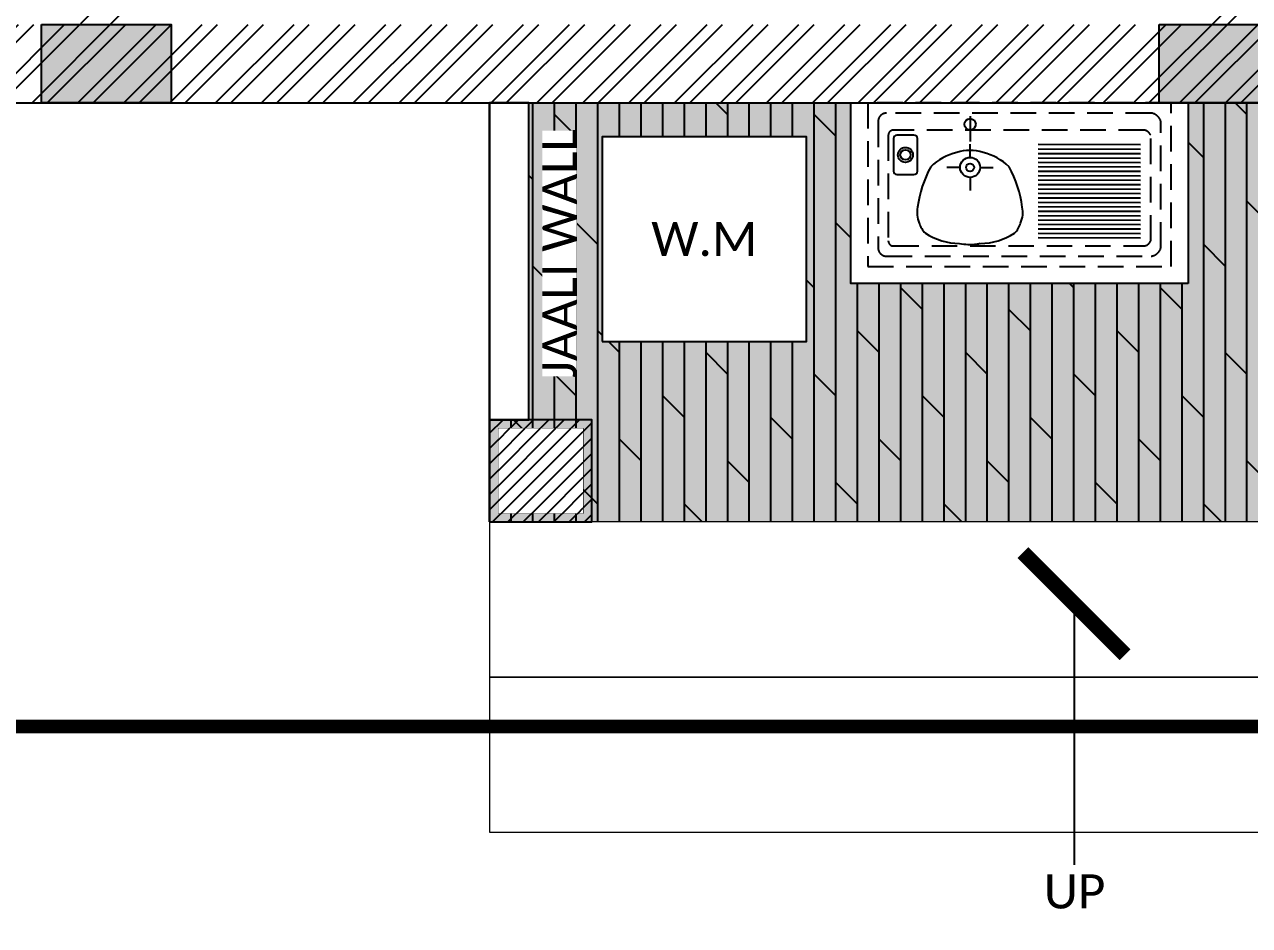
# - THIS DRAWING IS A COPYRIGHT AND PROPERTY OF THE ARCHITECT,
# Model space of a CAD drawing. Header units: millimetres. Extents: x -2842 to 18480, y -2414 to 14540.
# Drawn here: x 4830 to 8425, y -2414 to 230 of the extents above; entities that cross this region are included whole.
import ezdxf

# ---------------------------------------------------------------- set-up
doc = ezdxf.new("R2010")
doc.units = ezdxf.units.MM
doc.header["$LTSCALE"] = 150
doc.set_wipeout_variables(frame=1)
doc.linetypes.add('DASHED', pattern=[0.75, 0.5, -0.25])
for name, color, linetype in [('ad-Arrow', 32, 'Continuous'), ('ad-Column', 3, 'Continuous'), ('ad-Column Hatch', 125, 'Continuous'), ('ad-Elevation 10', 8, 'Continuous'), ('ad-Furniture', 8, 'Continuous'), ('ad-MS Columns', 1, 'Continuous'), ('ad-RCC', 3, 'Continuous'), ('ad-RCC Hatch', 125, 'Continuous'), ('ad-Text main', 7, 'Continuous'), ('ad-Wall', 240, 'Continuous'), ('ad-Wall hatch', 8, 'Continuous')]:
    doc.layers.add(name, color=color, linetype=linetype)
doc.layers.add('ad-Primary Roof', color=5, linetype='Continuous', true_color=0x0000ff)
doc.layers.add('ad-Verandah', color=7, linetype='Continuous', true_color=0xa57c52)
doc.styles.add('6 U T S R N_Corridor-Basement$0$Standard', font='arial.ttf')
doc.styles.get("Standard").update_dxf_attribs({"font": 'calibril.ttf'})
doc.dimstyles.new('A-100-DIM-INT (MM-FT)', dxfattribs={"dimscale": 50, "dimtxt": 2.4, "dimasz": 1, "dimexe": 5, "dimexo": 100, "dimgap": 1, "dimtad": 0, "dimdec": 0, "dimdsep": 46, "dimtxsty": 'Standard', "dimblk": 'ARCHTICK', "dimcen": 0.025, "dimse1": 1, "dimse2": 1, "dimclrd": 256, "dimclre": 256, "dimclrt": 256, "dimazin": 2, "dimtfac": 1, "dimtdec": 0, "dimtix": 1, "dimtmove": 2, "dimatfit": 3, "dimldrblk": 'ARCHTICK', "dimfxl": 1, "dimtolj": 1, "dimtzin": 0, "dimarcsym": 0})

# ---------------------------------------------------------------- blocks, each defined once
blk = doc.blocks.new('_ArchTick')
at = {"color": 0, "linetype": 'ByBlock', "const_width": 0.15}
blk.add_lwpolyline([(-0.5, -0.5), (0.5, 0.5)], dxfattribs=at)
blk = doc.blocks.new('6 BCDFGHJKX_Typical Floor plan$0$zw$6679')
blk.add_wipeout([(-3.637978807091713e-12, -2.9558577807620168e-12), (990, -1.7053025658242404e-11), (989.999999999993, -529.6139606443321), (-3.637978807091713e-12, -529.6139606443321)])
at = {"color": 0}
for p, q in [((350.00000000004, -39.07931570822257), (350.00000000004, -113.5507767669042)), ((350.00000000004, -160.0514022113057), (350.00000000004, -121.300869646002)), ((850.0000000000109, -122.9448535306437), (550.0235689938418, -122.2872190748603)), ((550.0235689938418, -135.2745281556126), (850.0000000000109, -135.9086440161773)), ((550.0235689938418, -148.2618372362631), (850.0000000000109, -148.895953096915)), ((550.0235689938418, -161.2256277218694), (850.0000000000109, -161.8831940077653)), ((550.0235689938418, -174.2129368025489), (850.0000000000109, -174.870503088503)), ((320.6670627935491, -189.360888992509), (281.9283236107403, -189.360888992509)), ((379.3564558016405, -189.360888992509), (418.0717445591799, -189.360888992509)), ((550.0235689938418, -187.2002458832721), (850.0000000000109, -187.8578121691826)), ((550.0235689938418, -200.1874867941369), (850.0000000000109, -200.8451212499058)), ((550.0235689938418, -213.1747958748601), (850.0000000000109, -213.8324303305853)), ((350.00000000004, -218.6938261989999), (350.00000000004, -257.4443587643036)), ((550.0235689938418, -226.1621049556124), (850.0000000000109, -226.8196712414938)), ((550.0235689938418, -239.1494140362629), (850.0000000000109, -239.7835298969003)), ((550.0235689938418, -252.1132045218692), (850.0000000000109, -252.7707708077651)), ((550.0235689938418, -265.1005136025487), (850.0000000000109, -265.7580798884883)), ((550.0235689938418, -278.4738620388962), (850.0000000000109, -279.1314283247921)), ((550.0235689938418, -291.4611029497464), (850.0000000000109, -292.0952188103984)), ((550.0235689938418, -304.4484120304842), (850.0000000000109, -305.106046486253)), ((550.0235689938418, -317.4357211111492), (850.0000000000109, -318.0698369718011)), ((550.0235689938418, -330.4230301918869), (850.0000000000109, -331.0571460525389)), ((550.0235689938418, -343.3868206774932), (850.0000000000109, -344.0443869633891)), ((550.0235689938418, -356.3975801834895), (850.0000000000109, -357.0316960441123)), ((550.0235689938418, -369.361438838896), (850.0000000000109, -370.0190051247919)), ((550.0235689938418, -382.3486797497462), (850.0000000000109, -383.0063142055151)), ((550.0235689938418, -395.3359888304985), (850.0000000000109, -395.9701046910632))]:
    blk.add_line(p, q, dxfattribs=at)
blk.add_lwpolyline([(989.9999999999964, -529.6139606443321), (0, -529.6139606443321), (0, 0), (990.0000000000036, 0)], close=True)
at = {"color": 0, "linetype": 'DASHED'}
blk.add_lwpolyline([(940, -479.9999999999418), (940, 0), (50.00000000001091, 0), (50.00000000001091, -479.9999999999418)], close=True, dxfattribs=at)
for points in [[(909.9999999999964, -424.9999999999854), (909.9999999999964, -55.00000000004366, 0.313965097134135), (881.0000000000109, -29.99999999998545), (104.9999999999964, -29.99999999998545, 0.4142135623728393), (79.99999999999636, -55.00000000004366), (79.99999999999636, -424.9999999999854, 0.414213562372754), (105.0000000000073, -449.9999999999709), (881, -450.0000000000146, 0.3139650971335521)], [(879.9999999999964, -404.9999999999709), (879.9999999999964, -95, 0.2599598373005754), (860.9999999999964, -80), (125, -79.99999999998545, 0.4142135623725268), (109.9999999999891, -95), (109.9999999999891, -404.9999999999709, 0.414213562373095), (125, -419.9999999999563), (860.9999999999964, -419.9999999999563, 0.2599598372999784)]]:
    blk.add_lwpolyline(points, format="xyb", close=True, dxfattribs=at)
at = {"color": 0}
blk.add_lwpolyline([(125, -104.9999999999854), (124.9999999999891, -200.237947124755, 0.4142135623724557), (134.9999999999964, -210.2379471247405), (185.387501952333, -210.2379471247405, 0.4142135623724556), (195.3875019523475, -200.237947124755), (195.3875019523475, -104.9999999999563, 0.4142135623724559), (185.387501952333, -95), (134.9999999999964, -95, 0.4142135623724558)], format="xyb", close=True, dxfattribs=at)
for centre, radius in [((349.994137393729, -62.56450761746964), 16.51591638849513), ((160.1937509761701, -152.6189735623921), 21.99999999999999), ((160.1937509761701, -152.6189735623921), 14.99999999999999), ((349.9941373937108, -189.360888992509), 29.32707460016236), ((350.00000000004, -189.360888992509), 11.73087074196952)]:
    blk.add_circle(centre, radius, dxfattribs=at)
for points in [[(388.0694770352093, -145.4201251049526), (362.9403546174253, -137.8813883796101), (336.143785758828, -137.8813883796101), (311.0029207604894, -145.4436102660693)], [(311.0029207604894, -145.4201251049526), (282.1748854634352, -152.3482476407225), (255.7540791830506, -166.9325327074621), (234.5704638364805, -187.693415153597)], [(464.5136765397983, -187.693415153597), (443.3300611932318, -166.9560178686224), (416.9092549128254, -152.3482476407225), (388.0694770352093, -145.4201251049526)], [(234.5939489975899, -187.693415153597), (214.2557994519848, -224.4007220124622), (201.1158517952099, -264.6308030420769), (195.8551757002679, -306.2465085788135)], [(503.2407072565511, -306.2465085788135), (497.9800311616382, -264.6308030420769), (484.8400835048196, -224.4007220124622), (464.5136765397983, -187.693415153597)], [(195.8669182808262, -306.2465085788135), (192.6729363660525, -321.8876258967794), (194.4460660319855, -338.1628425655217), (200.93971308666, -352.7471276323195)], [(498.1796550312865, -352.7706127934216), (504.6733020859974, -338.1628425655217), (506.4581743324707, -321.8876258967794), (503.2524498371313, -306.2465085788135)], [(200.9279705061017, -352.7706127934216), (204.2746059682759, -364.0669753008551), (210.3924904447558, -374.3299907182081), (218.7532078099284, -382.6437377611292)], [(480.3426751468905, -382.6437377611292), (488.6916499314793, -374.3299907182081), (494.8330195691051, -364.0669753008842), (498.1679124507209, -352.7706127934216)], [(218.7649503905086, -382.6437377611292), (248.8846695501379, -401.431866671599), (283.4665693260249, -411.8592782169435), (318.9409052251503, -412.8691401458636)], [(380.1784628928035, -412.8691401458636), (415.6527987919508, -411.8592782169435), (450.2346985678087, -401.431866671599), (480.3426751468905, -382.6437377611292)], [(318.9409052251503, -412.8691401458636), (335.3922606024025, -415.6169039990491), (352.1254379133279, -416.1570627052715), (368.7059616768311, -414.4191607810062)], [(368.7059616768311, -414.4191607810062), (372.4753300394914, -413.7850614302588), (376.2094706604621, -412.9395956292865), (379.8966409591449, -411.906248539206)]]:
    blk.add_open_spline(points, degree=3, dxfattribs=at)
blk = doc.blocks.new('zw$3FE3')
blk.add_wipeout([(-300, -299.9999999998836), (-300, 300.0000000001164), (300, 300.0000000001164), (300, -299.9999999998836)])
at = {"layer": 'ad-Furniture'}
blk.add_lwpolyline([(-300, -299.9999999998836), (300, -299.9999999998836), (300, 300.0000000001164), (-300, 300.0000000001164)], close=True, dxfattribs=at)
at = {"layer": 'ad-Furniture', "insert": (0, 0), "char_height": 100, "width": 393.1885680647392, "attachment_point": 5, "bg_fill": 2}
blk.add_mtext('\\pxqc;W.M', dxfattribs=at)
blk = doc.blocks.new('zw$B45')
at = {"layer": 'ad-Elevation 10', "insert": (205.5995544110201, -442.0436756277457, 1.841767584120231e-06), "char_height": 100, "width": 720.0700918301496, "attachment_point": 5, "rotation": 89.99999999999999, "style": '6 U T S R N_Corridor-Basement$0$Standard', "bg_fill": 3, "box_fill_scale": 1, "bg_fill_color": 257, "bg_fill_transparency": 0}
blk.add_mtext('{\\fCalibri Light|b0|i0|c0|p34;JAALI WALL}', dxfattribs=at)
blk.add_wipeout([(4.065441316924989e-10, -8.267306839115918e-10), (115.00000000035828, -8.267306839115918e-10), (115.00000000035084, -930.0000000002266), (5.899210009374656e-10, -930.0000000002265)])
at = {"layer": 'ad-Elevation 10'}
blk.add_lwpolyline([(115.0000000003511, -930.0000000002266), (115.0000000003511, -1.354010237264436e-10), (3.510649548843503e-10, -1.354010237264436e-10), (3.510649548843503e-10, -930.0000000002265)], close=True, dxfattribs=at)
blk = doc.blocks.new('zw$66EE')
at = {"layer": 'ad-Furniture'}
for name, p in [('6 BCDFGHJKX_Typical Floor plan$0$zw$6679', (7255.000000000175, 1.13686837721616e-13)), ('zw$B45', (6195.000000000175, 1.164153218269348e-10)), ('zw$3FE3', (6824.999999999886, -399.9999999999984))]:
    blk.add_blockref(name, p, dxfattribs=at)
blk = doc.blocks.new('zw$6266')
at = {"layer": 'ad-Wall hatch', "transparency": 33554610}
h = blk.add_hatch(dxfattribs=at)
h.set_pattern_fill('ANSI32', color=256, scale=10)
h.set_pattern_definition([(45, (388744.3338098577, 102900.034549268), (-67.35192090801866, 67.35192090801866), []), (45, (388789.2351098577, 102900.034549268), (-67.35192090801866, 67.35192090801866), [])])
h.paths.add_polyline_path([(229.9999999997945, 8875.000000000116), (229.9999999997945, 9105.000000000116), (-2.055458026006818e-10, 9105.000000000116), (-2.055458026006818e-10, 8645.000000000116), (2829.999999999794, 8645.000000000116), (2829.999999999794, 4745.000000000102), (-2.055458026006818e-10, 4745.000000000102), (-2.037268131971359e-10, 1.164153218269348e-10), (9239.999999999796, 1.164153218269348e-10), (9239.999999999796, 230.0000000001164), (8539.999999999796, 230.0000000001164), (8539.999999999796, 4745.000000000116), (4779.999999999794, 4745.000000000102), (4779.999999999794, 4515.000000000102), (4994.999999999794, 4515.000000000102), (4994.999999999794, 3930.000000000102), (5109.999999999794, 3930.000000000102), (5109.999999999794, 4630.000000000102), (8309.999999999796, 4630.000000000102), (8309.999999999796, 3130.000000000102), (6859.999999999796, 3130.000000000102), (6859.999999999796, 3015.000000000102), (8309.999999999796, 3015.000000000102), (8309.999999999796, 230.0000000001019), (5109.999999999796, 230.0000000001019), (5109.999999999796, 3015.000000000102), (6059.999999999796, 3015.000000000102), (6059.999999999796, 3130.000000000102), (4994.999999999796, 3130.000000000102), (4994.999999999796, 230.0000000001019), (229.9999999997963, 230.0000000001019), (229.9999999997945, 4515.000000000102), (3880.000000356491, 4515.000000000102), (3880.000000356491, 4745.000000000102), (3059.999999999794, 4745.000000000102), (3059.999999999794, 8875.000000000116)])
at = {"layer": 'ad-Wall'}
blk.add_lwpolyline([(2829.999999999998, 8645.000000000015), (2829.999999999998, 4745), (-1.818989403545856e-12, 4745), (0, 0), (9240, 0)], dxfattribs=at)
blk = doc.blocks.new('zw$B0BD')
blk.add_wipeout([(0, -5.684341886080802e-14), (250, -5.684341886080802e-14), (250, -250.00000000000006), (0, -250.00000000000006)])
at = {"layer": 'ad-MS Columns'}
h = blk.add_hatch(dxfattribs=at)
h.set_pattern_fill('ANSI31', color=256, scale=10, angle=1.403341859706975e-14)
h.set_pattern_definition([(45.00000000000001, (3.637978807091713e-12, -250.0000000000036), (-22.45064030267288, 22.45064030267288), [])])
h.paths.add_polyline_path([(0, 0), (250, 0), (250, -250), (0, -250)])
at = {"layer": 'ad-MS Columns', "const_width": 1}
blk.add_lwpolyline([(0, -1.818989403545856e-12), (250, -1.818989403545856e-12), (250, -250.0000000000018), (0, -250.0000000000018)], close=True, dxfattribs=at)
blk = doc.blocks.new('A$Cc8f236af')
at = {"layer": 'ad-MS Columns'}
blk.add_blockref('zw$B0BD', (-5899.999999999825, -14575.00000000012), dxfattribs=at)
blk = doc.blocks.new('A$Ca594aa6c')
at = {"layer": 'ad-Primary Roof', "linetype": 'DASHED', "ltscale": 2, "const_width": 40}
blk.add_lwpolyline([(12570.00000000023, -15450), (2380.000000000233, -15450), (7475.000000000233, -10550)], close=True, dxfattribs=at)
blk = doc.blocks.new('1625W-Roof Plan')
blk.add_blockref('A$Ca594aa6c', (-1.964508555829525e-10, 13620.00000000012))
blk = doc.blocks.new('zw$6AA0')
at = {"layer": 'ad-Column Hatch', "transparency": 33554687}
h = blk.add_hatch(color=256, dxfattribs=at)
h.dxf.hatch_style = 1
h.paths.add_polyline_path([(0, -230), (380, -230), (380, 0), (0, 0)])
at = {"layer": 'ad-Column'}
blk.add_lwpolyline([(0, -230), (380, -230), (380, 0), (0, 0)], close=True, dxfattribs=at)
blk = doc.blocks.new('A$C42b14ea2')
at = {"layer": 'ad-RCC Hatch', "transparency": 33554687}
h = blk.add_hatch(dxfattribs=at)
h.set_pattern_fill('ANSI31', color=256, scale=10)
h.set_pattern_definition([(45, (13250.00000000006, 8645), (-22.45064030267288, 22.45064030267288), [])])
h.paths.add_polyline_path([(0, 0), (300, 0), (300, 300), (0, 300)])
at = {"layer": 'ad-RCC'}
blk.add_lwpolyline([(0, 0), (300, 0), (300, 300), (0, 300)], close=True, dxfattribs=at)
blk = doc.blocks.new('1625W_Columns')
at = {"layer": 'ad-Column', "xscale": -1, "rotation": 180}
for p in [(4879.999999999971, -1.443822839064524e-11), (8159.999999999794, -1.455191522836685e-11)]:
    blk.add_blockref('zw$6AA0', p, dxfattribs=at)
at = {"layer": 'ad-RCC'}
blk.add_blockref('A$C42b14ea2', (6194.999999999971, -1230), dxfattribs=at)
blk = doc.blocks.new('zw$6CCD')
at = {"layer": 'ad-Verandah', "transparency": 33554534}
h = blk.add_hatch(color=256, dxfattribs=at)
h.dxf.hatch_style = 1
h.paths.add_polyline_path([(6195.000000000171, -13620.00000000003), (12120, -13620), (12120, -4745), (13640, -4745), (13640, -8875), (14550, -8875), (14550, -14850), (6195.000000000171, -14850.00000000003)])
at = {"layer": 'ad-Verandah', "transparency": 33554687}
h = blk.add_hatch(dxfattribs=at)
h.set_pattern_fill('DOLMIT', color=256, scale=10, angle=90)
h.set_pattern_definition([(90, (6194.999999999999, -14830), (-63.5, 1.798808600003234e-14), []), (135, (6194.999999999999, -14830), (-126.9999134350099, -126.9999134350098), [89.80256121069154, -179.6051224213831])])
h.paths.add_polyline_path([(6195.000000000171, -13620.00000000003), (12120, -13620), (12120, -4745), (13640, -4745), (13640, -8875), (14550, -8875), (14550, -14850), (6195.000000000171, -14850.00000000003)])
at = {"layer": 'ad-Verandah', "lineweight": 9}
for points in [[(6195.000000000171, -13620.00000000003), (12120, -13620), (12120, -4745), (13640, -4745), (13640, -8875), (14550, -8875), (14550, -14850), (6195.000000000171, -14850.00000000003)], [(6195.000000000171, -14850.00000000012), (6195.000000000171, -15305.00000000012), (9625.000000000233, -15305), (9625.000000000233, -14850)], [(6195.000000000171, -15305.00000000012), (6195.000000000171, -15760.00000000012), (9625.000000000233, -15760), (9625.000000000233, -15305)]]:
    blk.add_lwpolyline(points, close=True, dxfattribs=at)
at = {"layer": 'ad-Text main', "insert": (7911.644688967352, -15934.72632947714), "char_height": 100, "width": 207.6, "attachment_point": 5, "style": '6 U T S R N_Corridor-Basement$0$Standard', "bg_fill": 2}
blk.add_mtext('{\\fCalibri Light|b0|i0|c0|p34;UP}', dxfattribs=at)
at = {"layer": 'ad-Arrow'}
blk.add_leader([(7910.000000000202, -15089.38350015493, -6.139225280397407e-08), (7910.000000000202, -15856.0053821703, -6.139225280401472e-08)], dimstyle='A-100-DIM-INT (MM-FT)', override={"dimscale": 1, "dimasz": 300, "dimgap": 50, "dimtad": 0}, dxfattribs=at)

msp = doc.modelspace()

# ---------------------------------------------------------------- block references
at = {"layer": 'ad-Verandah'}
msp.add_blockref('zw$6CCD', (-2.003908753162585e-10, 13620.00000000012), dxfattribs=at)

# ---------------------------------------------------------------- next in the draw order: block references
at = {"layer": 'ad-Furniture'}
msp.add_blockref('zw$66EE', (-2.037268131971359e-10, 1.100488589145243e-10), dxfattribs=at)

# ---------------------------------------------------------------- next in the draw order: block references
msp.add_blockref('zw$6266', (-2.037268131971359e-10, 1.091393642127514e-10))

# ---------------------------------------------------------------- next in the draw order: block references
msp.add_blockref('1625W-Roof Plan', (0, 0))

# ---------------------------------------------------------------- next in the draw order: block references
msp.add_blockref('1625W_Columns', (0, 0))

# ---------------------------------------------------------------- next in the draw order: block references
at = {"layer": 'ad-MS Columns'}
msp.add_blockref('A$Cc8f236af', (12119.9999999998, 13620.00000000012), dxfattribs=at)

doc.saveas('drawing.dxf')
